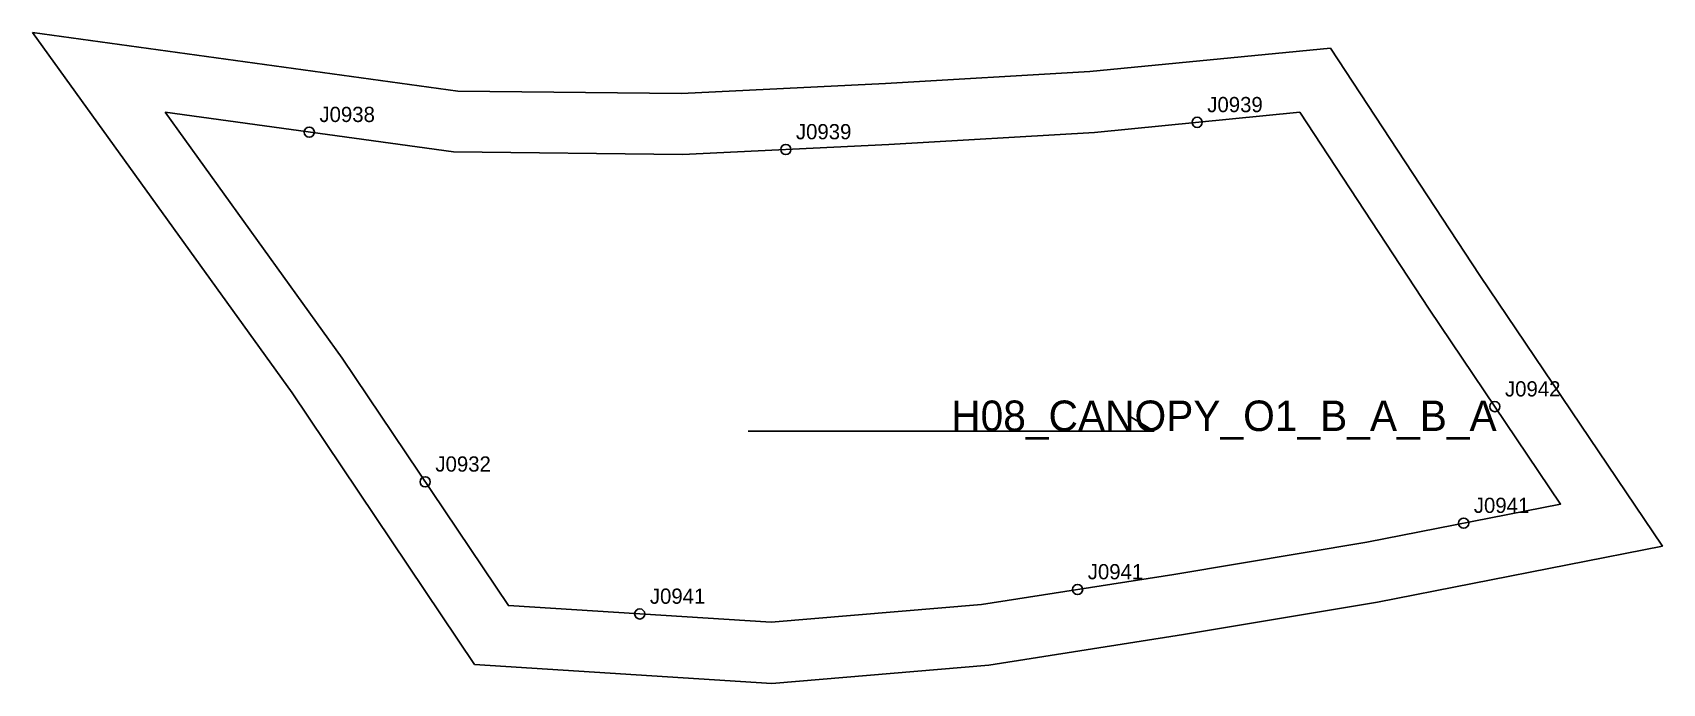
# Model space of a CAD drawing. Header units: millimetres. Extents: x -26 to 295, y -112 to 16.
import ezdxf

# ---------------------------------------------------------------- set-up
doc = ezdxf.new("R2010")
doc.units = ezdxf.units.MM
for name, color, linetype in [('CUT', 1, 'Continuous'), ('GRAIN', 3, 'Continuous'), ('LABEL', 7, 'Continuous'), ('NOTCH', 2, 'Continuous'), ('SEW', 5, 'Continuous')]:
    doc.layers.add(name, color=color, linetype=linetype)

msp = doc.modelspace()

# ---------------------------------------------------------------- linework, layer by layer
at = {"layer": 'CUT'}
msp.add_lwpolyline([(-26.11, 15.7), (57.7, 4.18), (101.75, 3.69), (141.98, 5.67), (182.21, 8.03), (229.62, 12.65), (259.06, -32.13), (295.04, -85.43), (238.93, -96.48), (200.66, -102.85), (162.32, -108.88), (119.53, -112.48), (60.97, -108.76), (25.03, -55.25), (-26.11, 15.7)], close=True, dxfattribs=at)
at = {"layer": 'GRAIN'}
for p, q in [((194.9, -62.77), (189.9, -59.77)), ((114.9, -62.77), (194.9, -62.77))]:
    msp.add_line(p, q, dxfattribs=at)
at = {"layer": 'NOTCH'}
for centre in [(28.41, -3.91), (203.36, -1.97), (122.3, -7.31), (262.02, -57.97), (51.26, -72.77), (255.88, -80.91), (179.81, -93.98), (93.52, -98.8)]:
    msp.add_circle(centre, 1, dxfattribs=at)
at = {"layer": 'SEW'}
msp.add_lwpolyline([(0, 0), (56.81, -7.81), (101.97, -8.31), (142.62, -6.31), (183.15, -3.94), (223.58, 0), (249.07, -38.78), (274.97, -77.15), (236.79, -84.67), (198.74, -91.01), (160.88, -96.96), (119.4, -100.45), (67.64, -97.16), (34.88, -48.39)], close=True, dxfattribs=at)

# ---------------------------------------------------------------- texts
at = {"layer": 'LABEL'}
for s, height, p in [('J0938', 3, (30.41, -1.91)), ('J0939', 3, (205.36, 0.03)), ('J0939', 3, (124.3, -5.31)), ('J0942', 3, (264.02, -55.97)), ('H08_CANOPY_O1_B_A_B_A', 6, (154.9, -62.77)), ('J0932', 3, (53.26, -70.77)), ('J0941', 3, (257.88, -78.91)), ('J0941', 3, (181.81, -91.98)), ('J0941', 3, (95.52, -96.8))]:
    msp.add_text(s, height=height, dxfattribs=at).set_placement(p)

doc.saveas('drawing.dxf')
